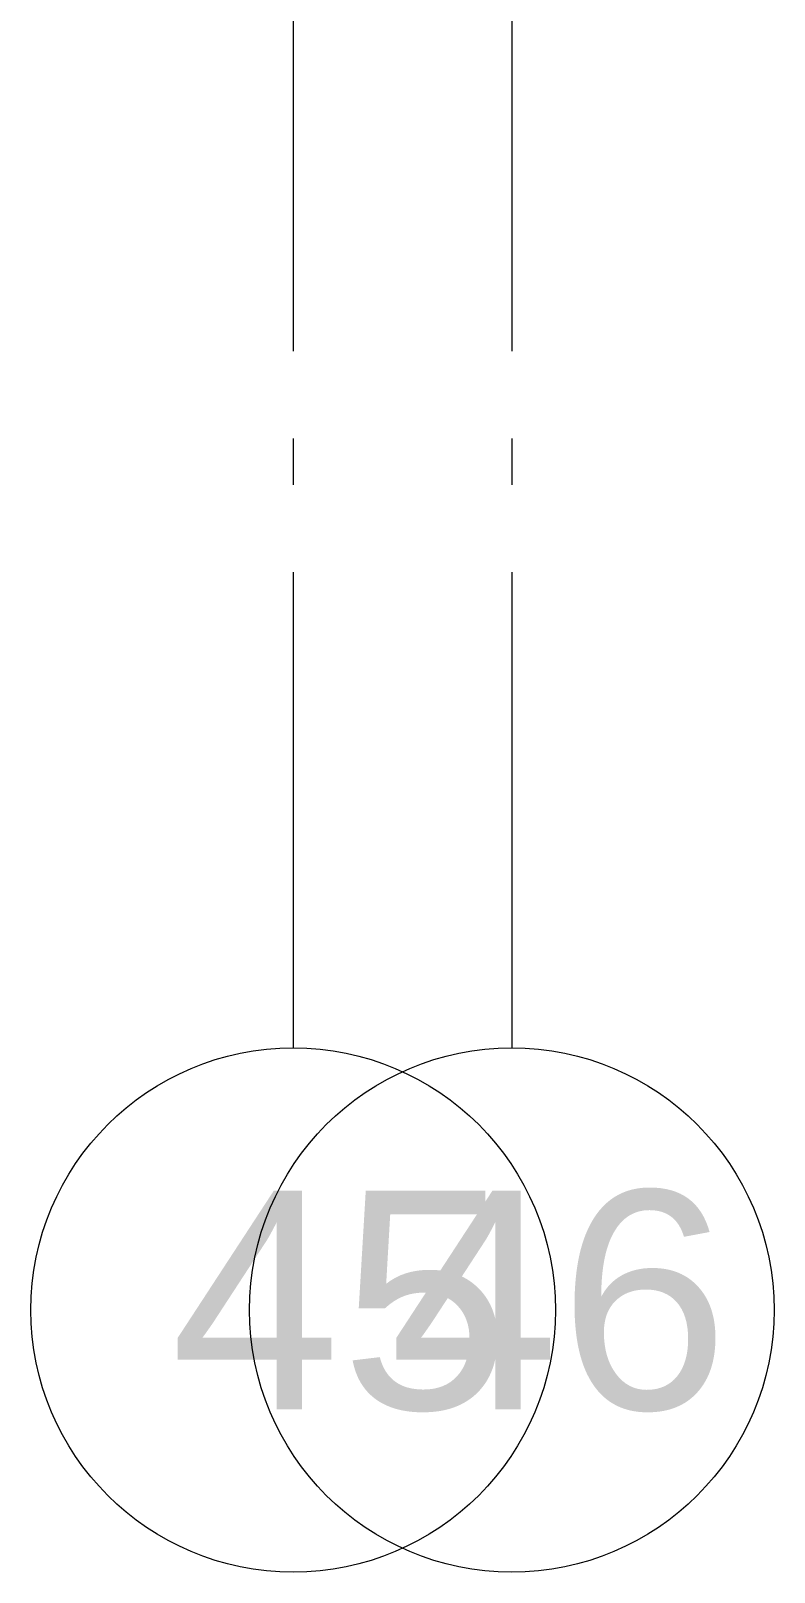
# Model space of a CAD drawing. Header units: millimetres. Extents: x -537608 to 253996, y -217170 to 186033.
# Drawn here: x -303511 to -301811, y -3124 to 404 of the extents above; entities that cross this region are included whole.
import ezdxf

# ---------------------------------------------------------------- set-up
doc = ezdxf.new("R2010")
doc.units = ezdxf.units.MM
doc.layers.add('PDF _Геометрия', color=7, linetype='Continuous')
doc.layers.add('PDF _Текст', color=7, linetype='Continuous')
doc.styles.add('PDF ArialMT', font='arial.ttf')

msp = doc.modelspace()

# ---------------------------------------------------------------- linework, layer by layer
at = {"layer": 'PDF _Геометрия', "color": 253, "lineweight": 9, "true_color": 0xaaaaaa}
for p, q in [((-302911.3573, 670.6775), (-302911.3573, -329.3225)), ((-302411.3595, 670.6775), (-302411.3595, -329.3225)), ((-302911.3573, -529.3211), (-302911.3573, -635.1561)), ((-302411.3595, -529.3211), (-302411.3595, -635.1561)), ((-302911.3573, -835.1548), (-302911.3573, -1923.7337)), ((-302411.3595, -835.1548), (-302411.3595, -1923.7337))]:
    msp.add_line(p, q, dxfattribs=at)
at = {"layer": 'PDF _Геометрия', "lineweight": 20}
for centre in [(-302911.3593, -2523.7346), (-302411.3571, -2523.7347)]:
    msp.add_circle(centre, 600.0006, dxfattribs=at)

# ---------------------------------------------------------------- texts
at = {"layer": 'PDF _Текст', "char_height": 500, "attachment_point": 4, "style": 'PDF ArialMT'}
for s, insert in [('45', (-303191.8011, -2504.342)), ('46', (-302691.8033, -2504.342))]:
    msp.add_mtext(s, dxfattribs=dict(at, insert=insert))

doc.saveas('drawing.dxf')
